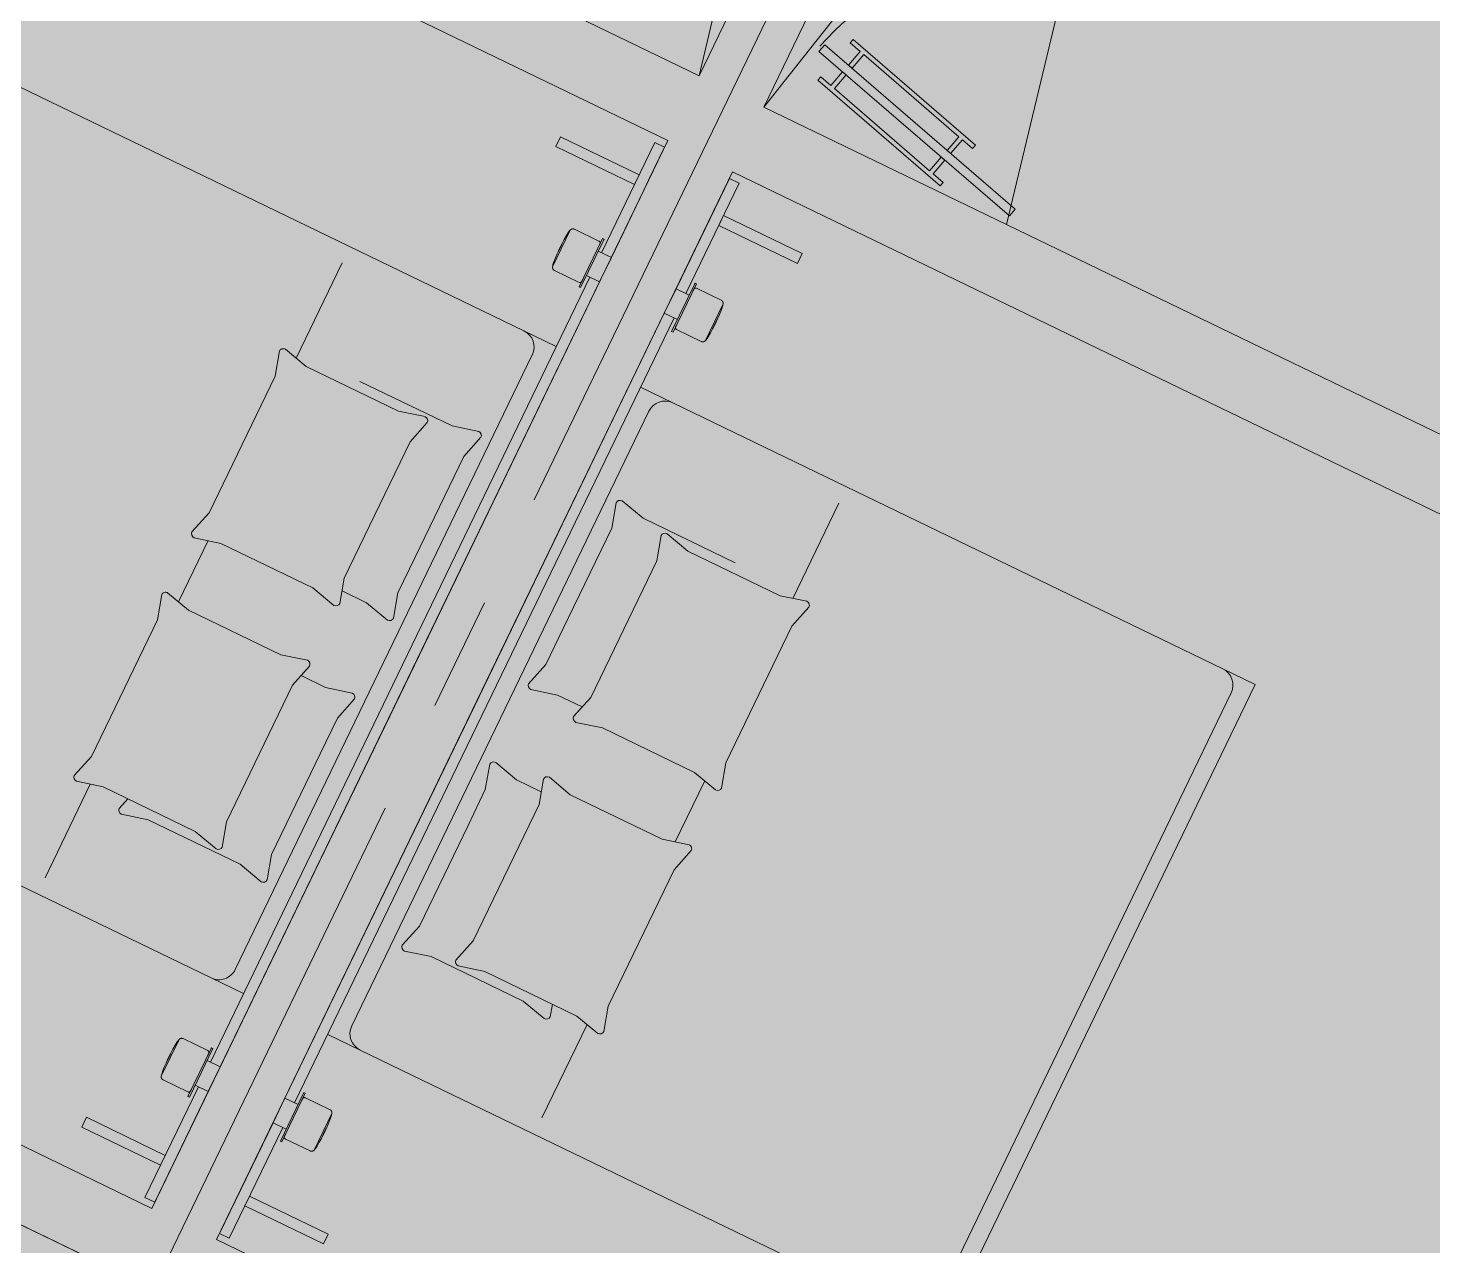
# Model space of a CAD drawing. Header units: metres. Extents: x -466 to 1322, y -1072 to 50.
# Drawn here: x 444.987 to 448.897, y -213.191 to -209.803 of the extents above; entities that cross this region are included whole.
import ezdxf

# ---------------------------------------------------------------- set-up
doc = ezdxf.new("R2010")
doc.units = ezdxf.units.M
for name, pattern in [('B1 P BAJA$0$HIDDEN', [9.525, 6.35, -3.175]), ('CENTER2', [28.575, 19.05, -3.175, 3.175, -3.175]), ('HIDDEN', [9.525, 6.35, -3.175])]:
    doc.linetypes.add(name, pattern=pattern)
for name, color, linetype, lineweight in [('A - Hatch muros', 4, 'Continuous', 0), ('A - PROY', 250, 'B1 P BAJA$0$HIDDEN', 0), ('A-DOOR', 2, 'Continuous', 9), ('A-EJES', 61, 'CENTER2', 0), ('A-Fixt', 122, 'Continuous', 5), ('A-MUEBLES', 5, 'Continuous', 0), ('A-MURO INT', 4, 'Continuous', 0)]:
    doc.layers.add(name, color=color, linetype=linetype, lineweight=lineweight)
doc.layers.add('Hatch Exterior', color=7, linetype='Continuous', lineweight=0, true_color=0xa99b89)
doc.layers.add('Hatch Interior', color=7, linetype='Continuous', lineweight=0, true_color=0xaf6350)

msp = doc.modelspace()

# ---------------------------------------------------------------- hatches: boundary and pattern name
at = {"layer": 'A - Hatch muros', "transparency": 33554687}
h = msp.add_hatch(color=256, dxfattribs=at)
h.dxf.hatch_style = 1
h.paths.add_polyline_path([(422.6792, -204.8009), (426.1177, -197.6884), (426.6579, -197.9496), (426.5709, -198.1296), (426.2107, -197.9555), (423.9039, -202.7272), (424.354, -202.9448), (424.267, -203.1249), (423.8168, -202.9072), (422.8593, -204.8879)])
h.paths.add_polyline_path([(429.5687, -201.5783), (430.3521, -199.9577), (427.6512, -198.652), (427.216, -199.5523), (427.0359, -199.4652), (427.5582, -198.3848), (433.5002, -201.2575), (432.9779, -202.3379), (432.7979, -202.2509), (433.2331, -201.3506), (430.5322, -200.0448), (429.7487, -201.6653), (432.6297, -203.0582), (432.5427, -203.2382), (429.6617, -201.8454), (428.2253, -204.8164), (428.6755, -205.034), (428.5884, -205.2141), (428.1383, -204.9965), (427.1807, -206.9771), (427.0007, -206.8901), (427.9582, -204.9094), (427.5081, -204.6918), (427.5951, -204.5117), (428.0453, -204.7294), (429.4816, -201.7583), (426.6006, -200.3655), (426.6877, -200.1855)])
h.paths.add_polyline_path([(432.4598, -207.0857), (431.5022, -209.0664), (431.3221, -208.9793), (432.2797, -206.9986), (431.8295, -206.781), (431.9166, -206.601), (432.3667, -206.8186), (434.6736, -202.047), (434.3135, -201.8729), (434.4005, -201.6928), (435.3008, -202.1281), (435.2138, -202.3081), (434.8537, -202.134), (432.5468, -206.9056), (432.997, -207.1233), (432.9099, -207.3033)])
h.paths.add_polyline_path([(438.2116, -205.7567), (438.9951, -204.1362), (436.2942, -202.8304), (435.8589, -203.7307), (435.6788, -203.6437), (436.2012, -202.5633), (442.1432, -205.436), (441.6209, -206.5164), (441.4408, -206.4293), (441.8761, -205.529), (439.1751, -204.2232), (438.3917, -205.8438), (441.2727, -207.2366), (441.1856, -207.4167), (438.3046, -206.0239), (436.8683, -208.9949), (437.3184, -209.2125), (437.2314, -209.3926), (436.7812, -209.1749), (435.8237, -211.1556), (435.6436, -211.0686), (436.6012, -209.0879), (436.151, -208.8703), (436.2381, -208.6902), (436.6882, -208.9078), (438.1246, -205.9368), (435.2436, -204.544), (435.3306, -204.3639)])
h.paths.add_polyline_path([(443.3166, -206.2254), (441.0097, -210.9971), (440.5595, -210.7794), (440.4725, -210.9595), (440.9226, -211.1771), (439.9651, -213.1578), (440.1451, -213.2448), (441.1027, -211.2642), (441.5529, -211.4818), (441.6399, -211.3017), (441.1897, -211.0841), (443.4966, -206.3125), (443.8567, -206.4866), (443.9438, -206.3065), (443.0435, -205.8713), (442.9564, -206.0513)])
h.paths.add_polyline_path([(446.8546, -209.9352), (447.638, -208.3147), (444.9371, -207.0089), (444.5018, -207.9092), (444.3218, -207.8221), (444.8441, -206.7418), (450.7861, -209.6145), (450.2638, -210.6948), (450.0837, -210.6078), (450.519, -209.7075), (447.8181, -208.4017), (447.0346, -210.0223), (449.9156, -211.4151), (449.8285, -211.5952), (446.9476, -210.2023), (445.5112, -213.1733), (445.9614, -213.391), (445.8743, -213.571), (445.4242, -213.3534), (444.4666, -215.3341), (444.2865, -215.247), (445.2441, -213.2663), (444.794, -213.0487), (444.881, -212.8687), (445.3312, -213.0863), (446.7675, -210.1153), (443.8865, -208.7225), (443.9736, -208.5424)])
h.paths.add_polyline_path([(452.2266, -210.3109), (451.6864, -210.0497), (451.5994, -210.2298), (451.9595, -210.4039), (449.6526, -215.1755), (449.2037, -214.9585), (449.1142, -215.1374), (449.5656, -215.3556), (448.608, -217.3363), (448.7881, -217.4233)])
at = {"layer": 'Hatch Exterior', "transparency": 33554687}
h = msp.add_hatch(color=256, dxfattribs=at)
h.dxf.hatch_style = 1
h.paths.add_polyline_path([(422.6792, -204.8009), (427.1807, -206.9771), (431.5022, -209.0664), (448.8046, -217.4313), (449.7456, -215.4426), (423.8168, -202.9072), (423.6368, -202.8202)])
at = {"layer": 'Hatch Interior', "transparency": 33554687}
h = msp.add_hatch(color=256, dxfattribs=at)
h.dxf.hatch_style = 1
edge = h.paths.add_edge_path()
edge.add_line((417.7382, -197.1638), (419.3856, -199.3747))
edge.add_arc((419.7198, -199.9897), 0.7, 36.6996, 118.5178, ccw=False)
edge.add_line((420.2811, -199.5714), (421.6441, -198.5555))
edge.add_line((421.6441, -198.5555), (425.1105, -200.2313))
edge.add_line((425.1105, -200.2313), (423.8168, -202.9072))
edge.add_line((423.8168, -202.9072), (449.7456, -215.4426))
edge.add_line((449.7456, -215.4426), (452.2266, -210.3109))
edge.add_line((452.2266, -210.3109), (452.8795, -208.9604))
edge.add_line((452.8795, -208.9604), (426.2831, -196.1578))
edge.add_line((426.2831, -196.1578), (424.9683, -194.3939))
edge.add_line((424.9683, -194.3939), (443.8484, -180.3214))
edge.add_line((443.8484, -180.3214), (442.6531, -178.7178))
edge.add_line((442.6531, -178.7178), (449.1895, -173.8458))
edge.add_line((449.1895, -173.8458), (446.0819, -169.6766))
edge.add_line((446.0819, -169.6766), (408.2908, -197.8447))
edge.add_line((408.2908, -197.8447), (413.4672, -200.3473))
edge.add_line((413.4672, -200.3473), (417.7382, -197.1638))

# ---------------------------------------------------------------- linework, layer by layer
at = {"layer": 'A - PROY', "linetype": 'HIDDEN'}
for p, q in [((447.2552, -208.2373), (446.8546, -209.9352)), ((448.1164, -208.6537), (447.0346, -210.0223)), ((448.1164, -208.6537), (447.7098, -210.3487))]:
    msp.add_line(p, q, dxfattribs=at)
at = {"layer": 'A - PROY', "linetype": 'Continuous', "ltscale": 100}
msp.add_arc((447.7209, -210.3099), 0.6997, 64.7196, 139.2625, dxfattribs=at)
at = {"layer": 'A-DOOR'}
msp.add_line((447.2042, -209.8487), (447.7341, -210.3061), dxfattribs=at)
msp.add_lwpolyline([(447.2042, -209.8487), (447.1878, -209.8676), (447.7178, -210.3248), (447.7341, -210.3061)], dxfattribs=at)
at = {"layer": 'A-EJES', "ltscale": 0.1}
msp.add_line((448.468, -206.8277), (442.5774, -219.0121), dxfattribs=at)
at = {"layer": 'A-Fixt'}
for points in [[(447.5544, -210.151), (447.5448, -210.1427), (447.5775, -210.1049), (447.3125, -209.8762), (447.2799, -209.914), (447.2703, -209.9057), (447.3029, -209.8679), (447.2747, -209.8435), (447.283, -209.8339), (447.6236, -210.1279), (447.6153, -210.1375), (447.5871, -210.1132)], [(447.5381, -210.1699), (447.5285, -210.1616), (447.4958, -210.1995), (447.2309, -209.9708), (447.2635, -209.9329), (447.2539, -209.9246), (447.2212, -209.9625), (447.193, -209.9381), (447.1847, -209.9477), (447.5253, -210.2418), (447.5336, -210.2322), (447.5054, -210.2078)]]:
    msp.add_lwpolyline(points, close=True, dxfattribs=at)
at = {"layer": 'A-MUEBLES'}
for p, q in [((446.3669, -210.6446), (444.8364, -209.9047)), ((446.4687, -210.1049), (446.4556, -210.1321)), ((446.6878, -210.2108), (446.4687, -210.1049)), ((446.4556, -210.1321), (446.6746, -210.238)), ((446.7313, -210.1208), (446.5831, -210.4274)), ((446.6103, -210.4405), (446.7585, -210.1339)), ((446.7149, -210.2242), (446.7584, -210.1341)), ((446.7585, -210.1339), (446.7313, -210.1208)), ((446.6746, -210.238), (446.6878, -210.2108)), ((446.7018, -210.2512), (446.7149, -210.2242)), ((446.7903, -210.5276), (446.9386, -210.221)), ((446.8949, -210.3112), (446.9385, -210.2212)), ((446.9386, -210.221), (446.9658, -210.2341)), ((446.6103, -210.4405), (446.7018, -210.2512)), ((446.9658, -210.2341), (446.8175, -210.5407)), ((446.7903, -210.5276), (446.8819, -210.3382)), ((446.8819, -210.3382), (446.8949, -210.3112)), ((446.9091, -210.3514), (446.9222, -210.3242)), ((446.9222, -210.3242), (447.1412, -210.43)), ((446.4958, -210.3644), (446.4464, -210.4664)), ((446.4865, -210.3836), (446.4958, -210.3644)), ((446.5757, -210.3952), (446.5071, -210.362)), ((447.1281, -210.4573), (446.9091, -210.3514)), ((446.5206, -210.5227), (446.5859, -210.3876)), ((446.5898, -210.3895), (446.5245, -210.5245)), ((446.5859, -210.3876), (446.5847, -210.3899)), ((446.5898, -210.3895), (446.5859, -210.3876)), ((446.5887, -210.3918), (446.5898, -210.3895)), ((445.7331, -210.7209), (445.8613, -210.4557)), ((446.4464, -210.4664), (446.4557, -210.4472)), ((446.6103, -210.4405), (446.5737, -210.4228)), ((446.6103, -210.4405), (446.5772, -210.5089)), ((447.1412, -210.43), (447.1281, -210.4573)), ((446.55, -210.4958), (445.4943, -212.6795)), ((446.4516, -210.4768), (446.5202, -210.51)), ((446.5406, -210.4912), (446.5772, -210.5089)), ((445.5215, -212.6926), (446.5772, -210.5089)), ((446.0489, -211.6016), (446.5772, -210.5089)), ((446.5217, -210.5204), (446.5206, -210.5227)), ((446.5206, -210.5227), (446.5245, -210.5245)), ((446.5245, -210.5245), (446.5256, -210.5222)), ((446.7903, -210.5276), (446.7573, -210.596)), ((446.843, -210.5119), (446.7778, -210.647)), ((446.7817, -210.6489), (446.847, -210.5138)), ((446.7903, -210.5276), (446.8269, -210.5453)), ((446.8419, -210.5142), (446.843, -210.5119)), ((446.843, -210.5119), (446.847, -210.5138)), ((446.847, -210.5138), (446.8458, -210.5161)), ((446.8473, -210.5265), (446.9159, -210.5597)), ((446.9211, -210.57), (446.8718, -210.6721)), ((446.9118, -210.5893), (446.9211, -210.57)), ((445.7015, -212.7797), (446.7573, -210.596)), ((446.7845, -210.6091), (445.7287, -212.7928)), ((446.229, -211.6887), (446.7573, -210.596)), ((446.7939, -210.6137), (446.7573, -210.596)), ((446.457, -210.6882), (446.3669, -210.6446)), ((446.7778, -210.647), (446.7789, -210.6447)), ((446.7817, -210.6489), (446.7778, -210.647)), ((446.7828, -210.6466), (446.7817, -210.6489)), ((446.8605, -210.6745), (446.7918, -210.6413)), ((446.8718, -210.6721), (446.8811, -210.6529)), ((445.5632, -212.422), (446.3902, -210.7114)), ((445.6741, -210.7713), (445.6863, -210.7008)), ((445.7029, -210.6957), (445.7611, -210.7443)), ((445.4905, -211.1511), (445.6741, -210.7713)), ((445.7611, -210.7443), (446.0174, -210.8682)), ((445.9105, -210.7855), (446.1668, -210.9094)), ((446.6915, -210.8015), (446.7815, -210.845)), ((446.7815, -210.845), (448.312, -211.585)), ((445.8877, -212.5789), (446.7147, -210.8683)), ((446.0174, -210.8682), (446.0917, -210.8836)), ((446.0979, -210.8998), (446.0502, -210.9532)), ((446.1668, -210.9094), (446.241, -210.9249)), ((446.0502, -210.9532), (445.8666, -211.3329)), ((446.2473, -210.9411), (446.1996, -210.9944)), ((446.1996, -210.9944), (446.0643, -211.2743)), ((446.6235, -211.1229), (446.6113, -211.1934)), ((446.6983, -211.1664), (446.6401, -211.1178)), ((447.1154, -211.3892), (447.2436, -211.124)), ((445.4429, -211.2044), (445.4905, -211.1511)), ((446.6113, -211.1934), (446.476, -211.4733)), ((446.9545, -211.2903), (446.6983, -211.1664)), ((445.4055, -211.3985), (445.4876, -211.2286)), ((445.5234, -211.2361), (445.4491, -211.2206)), ((445.7796, -211.3599), (445.5234, -211.2361)), ((446.7486, -211.2144), (446.7364, -211.2849)), ((446.8234, -211.2579), (446.7652, -211.2092)), ((446.0643, -211.2743), (446.016, -211.3741)), ((447.0796, -211.3817), (446.8234, -211.2579)), ((446.7364, -211.2849), (446.5528, -211.6646)), ((445.8379, -211.4086), (445.7796, -211.3599)), ((445.8666, -211.3329), (445.8545, -211.4034)), ((445.3587, -211.3784), (445.3466, -211.4489)), ((445.4336, -211.4219), (445.3753, -211.3733)), ((445.929, -211.4012), (445.8606, -211.3681)), ((446.016, -211.3741), (446.0039, -211.4446)), ((447.1539, -211.3972), (447.0796, -211.3817)), ((445.6898, -211.5458), (445.4336, -211.4219)), ((445.9873, -211.4498), (445.929, -211.4012)), ((447.1125, -211.4667), (447.1602, -211.4134)), ((445.3466, -211.4489), (445.163, -211.8287)), ((446.476, -211.4733), (446.4277, -211.5732)), ((446.9289, -211.8465), (447.1125, -211.4667)), ((445.7641, -211.5612), (445.6898, -211.5458)), ((445.7227, -211.6307), (445.7703, -211.5774)), ((446.4277, -211.5732), (446.38, -211.6265)), ((448.312, -211.585), (448.402, -211.6285)), ((446.0489, -211.6016), (445.5215, -212.6926)), ((445.5391, -212.0105), (445.7227, -211.6307)), ((445.8149, -211.6372), (445.7465, -211.6041)), ((448.402, -211.6285), (447.5315, -213.4291)), ((445.8892, -211.6527), (445.8149, -211.6372)), ((445.8478, -211.7222), (445.8954, -211.6689)), ((446.3863, -211.6427), (446.4606, -211.6581)), ((446.4606, -211.6581), (446.529, -211.6912)), ((446.5528, -211.6646), (446.5051, -211.718)), ((448.3353, -211.6518), (447.5083, -213.3623)), ((443.9659, -211.7053), (445.4964, -212.4452)), ((446.229, -211.6887), (445.7015, -212.7797)), ((445.7995, -211.8221), (445.8478, -211.7222)), ((446.5114, -211.7342), (446.5857, -211.7496)), ((446.5857, -211.7496), (446.8419, -211.8735)), ((445.163, -211.8287), (445.1153, -211.882)), ((445.6642, -212.102), (445.7995, -211.8221)), ((446.2594, -211.9212), (446.2716, -211.8507)), ((446.2882, -211.8456), (446.3464, -211.8942)), ((446.9167, -211.917), (446.9289, -211.8465)), ((445.16, -211.9062), (445.0343, -212.1663)), ((445.1215, -211.8982), (445.1958, -211.9136)), ((446.3464, -211.8942), (446.4149, -211.9273)), ((446.4088, -211.9625), (446.421, -211.892)), ((446.4376, -211.8868), (446.4958, -211.9354)), ((446.7878, -212.0668), (446.8699, -211.8969)), ((446.8419, -211.8735), (446.9001, -211.9221)), ((445.1958, -211.9136), (445.4521, -212.0375)), ((446.2112, -212.0211), (446.2594, -211.9212)), ((446.4958, -211.9354), (446.752, -212.0593)), ((445.2643, -211.9467), (445.2404, -211.9734)), ((446.2252, -212.3422), (446.4088, -211.9625)), ((445.2466, -211.9897), (445.3209, -212.0051)), ((445.3209, -212.0051), (445.5772, -212.129)), ((445.5269, -212.081), (445.5391, -212.0105)), ((446.0758, -212.301), (446.2112, -212.0211)), ((445.4521, -212.0375), (445.5103, -212.0861)), ((446.752, -212.0593), (446.8263, -212.0748)), ((445.652, -212.1724), (445.6642, -212.102)), ((446.8326, -212.091), (446.7849, -212.1443)), ((445.5772, -212.129), (445.6354, -212.1776)), ((446.7849, -212.1443), (446.6013, -212.524)), ((446.0281, -212.3543), (446.0758, -212.301)), ((446.1087, -212.386), (446.0344, -212.3705)), ((446.1775, -212.3955), (446.2252, -212.3422)), ((446.3649, -212.5098), (446.1087, -212.386)), ((446.2581, -212.4272), (446.1838, -212.4117)), ((445.4964, -212.4452), (445.5865, -212.4888)), ((446.5143, -212.5511), (446.2581, -212.4272)), ((446.4232, -212.5585), (446.3649, -212.5098)), ((446.4459, -212.518), (446.4398, -212.5533)), ((446.6013, -212.524), (446.5892, -212.5945)), ((446.5726, -212.5997), (446.5143, -212.5511)), ((445.911, -212.6457), (445.8209, -212.6021)), ((446.5424, -212.5745), (446.4166, -212.8346)), ((445.407, -212.6165), (445.3576, -212.7186)), ((445.3977, -212.6357), (445.407, -212.6165)), ((445.4869, -212.6473), (445.4183, -212.6141)), ((445.4318, -212.7748), (445.4971, -212.6397)), ((445.501, -212.6416), (445.4357, -212.7767)), ((445.4971, -212.6397), (445.4959, -212.642)), ((445.501, -212.6416), (445.4971, -212.6397)), ((445.4999, -212.6439), (445.501, -212.6416)), ((447.4415, -213.3856), (445.911, -212.6457)), ((445.5215, -212.6926), (445.4849, -212.6749)), ((445.3576, -212.7186), (445.3669, -212.6994)), ((445.5215, -212.6926), (445.4884, -212.7611)), ((445.4612, -212.7479), (445.3121, -213.0562)), ((445.3394, -213.0693), (445.4884, -212.7611)), ((445.3628, -212.7289), (445.4314, -212.7621)), ((445.4884, -212.7611), (445.396, -212.9521)), ((445.4518, -212.7434), (445.4884, -212.7611)), ((445.7542, -212.7641), (445.689, -212.8991)), ((445.6929, -212.901), (445.7582, -212.766)), ((445.7531, -212.7664), (445.7542, -212.7641)), ((445.7542, -212.7641), (445.7582, -212.766)), ((445.7582, -212.766), (445.757, -212.7683)), ((445.4329, -212.7725), (445.4318, -212.7748)), ((445.4318, -212.7748), (445.4357, -212.7767)), ((445.4357, -212.7767), (445.4368, -212.7744)), ((445.7015, -212.7797), (445.6685, -212.8481)), ((445.7015, -212.7797), (445.7381, -212.7974)), ((445.7585, -212.7786), (445.8271, -212.8118)), ((445.1498, -212.833), (445.1367, -212.8603)), ((445.3688, -212.9389), (445.1498, -212.833)), ((445.8323, -212.8222), (445.783, -212.9242)), ((445.823, -212.8414), (445.8323, -212.8222)), ((445.1367, -212.8603), (445.3557, -212.9661)), ((445.5194, -213.1564), (445.6685, -212.8481)), ((445.6957, -212.8613), (445.5466, -213.1695)), ((445.6685, -212.8481), (445.5761, -213.0391)), ((445.7051, -212.8658), (445.6685, -212.8481)), ((445.689, -212.8991), (445.6901, -212.8968)), ((445.6929, -212.901), (445.689, -212.8991)), ((445.694, -212.8987), (445.6929, -212.901)), ((445.7717, -212.9266), (445.703, -212.8934)), ((445.783, -212.9242), (445.7923, -212.905)), ((445.3557, -212.9661), (445.3688, -212.9389)), ((445.396, -212.9521), (445.383, -212.9791)), ((445.383, -212.9791), (445.3395, -213.0691)), ((445.5761, -213.0391), (445.563, -213.0661)), ((445.3121, -213.0562), (445.3394, -213.0693)), ((445.563, -213.0661), (445.5195, -213.1562)), ((445.5902, -213.0795), (445.6033, -213.0523)), ((445.8092, -213.1854), (445.5902, -213.0795)), ((445.6033, -213.0523), (445.8223, -213.1582)), ((445.5466, -213.1695), (445.5194, -213.1564)), ((445.8223, -213.1582), (445.8092, -213.1854))]:
    msp.add_line(p, q, dxfattribs=at)
at = {"layer": 'A-MUEBLES', "flags": 128}
for points in [[(446.4731, -210.402), (446.4788, -210.3909), (446.4849, -210.38), (446.4877, -210.3753)], [(446.4877, -210.3753), (446.4893, -210.3728), (446.491, -210.3703), (446.4929, -210.3679), (446.4948, -210.3655), (446.4958, -210.3644)], [(446.4958, -210.3644), (446.496, -210.3641), (446.4963, -210.3639), (446.4965, -210.3636), (446.4968, -210.3633), (446.4971, -210.3631), (446.4974, -210.3629), (446.4977, -210.3627), (446.498, -210.3625), (446.4984, -210.3623), (446.4987, -210.3621), (446.499, -210.3619), (446.4994, -210.3618), (446.4997, -210.3616), (446.5001, -210.3615), (446.5005, -210.3614), (446.5008, -210.3613), (446.5012, -210.3612), (446.5016, -210.3612), (446.5019, -210.3611), (446.5023, -210.3611), (446.5027, -210.3611), (446.5031, -210.3611), (446.5035, -210.3611), (446.5038, -210.3611), (446.5042, -210.3612), (446.5046, -210.3612), (446.5049, -210.3613), (446.5053, -210.3614), (446.5057, -210.3615), (446.506, -210.3616), (446.5064, -210.3617), (446.5067, -210.3619), (446.5071, -210.362)], [(446.4731, -210.402), (446.4731, -210.4021), (446.4731, -210.4021), (446.4731, -210.4021), (446.473, -210.4022), (446.473, -210.4023), (446.4729, -210.4024), (446.4729, -210.4025), (446.4728, -210.4026), (446.4728, -210.4028), (446.4727, -210.403), (446.4726, -210.4032), (446.4725, -210.4034), (446.4724, -210.4036), (446.4723, -210.4038), (446.4721, -210.4041), (446.472, -210.4043), (446.4719, -210.4046), (446.4717, -210.4049), (446.4716, -210.4052), (446.4714, -210.4056), (446.4712, -210.4059), (446.4711, -210.4063), (446.4709, -210.4066), (446.4707, -210.407), (446.4705, -210.4074), (446.4703, -210.4078), (446.4701, -210.4082), (446.4699, -210.4086), (446.4697, -210.409), (446.4695, -210.4095), (446.4693, -210.4099), (446.4691, -210.4103), (446.4689, -210.4108), (446.4687, -210.4113), (446.4684, -210.4117), (446.4682, -210.4122), (446.468, -210.4126), (446.4678, -210.4131), (446.4675, -210.4136), (446.4673, -210.414), (446.4671, -210.4145), (446.4669, -210.415), (446.4666, -210.4154), (446.4664, -210.4159), (446.4662, -210.4163), (446.466, -210.4168), (446.4658, -210.4172), (446.4656, -210.4177), (446.4653, -210.4181), (446.4651, -210.4185), (446.4649, -210.4189), (446.4647, -210.4194), (446.4645, -210.4198), (446.4644, -210.4202), (446.4642, -210.4205), (446.464, -210.4209), (446.4638, -210.4213), (446.4637, -210.4216), (446.4635, -210.4219), (446.4633, -210.4223), (446.4632, -210.4226), (446.463, -210.4229), (446.4629, -210.4231), (446.4628, -210.4234), (446.4627, -210.4237), (446.4625, -210.4239), (446.4624, -210.4241), (446.4623, -210.4243), (446.4623, -210.4245), (446.4622, -210.4247), (446.4621, -210.4248), (446.462, -210.4249), (446.462, -210.425), (446.4619, -210.4251), (446.4619, -210.4252), (446.4619, -210.4253), (446.4619, -210.4253), (446.4619, -210.4253)], [(446.4619, -210.4253), (446.4619, -210.4253), (446.4619, -210.4253), (446.4619, -210.4252), (446.4619, -210.4252), (446.462, -210.4251), (446.462, -210.425), (446.4621, -210.4249), (446.4621, -210.4247), (446.4622, -210.4246), (446.4623, -210.4244), (446.4624, -210.4242), (446.4625, -210.424), (446.4626, -210.4238), (446.4627, -210.4235), (446.4628, -210.4233), (446.463, -210.423), (446.4631, -210.4227), (446.4633, -210.4224), (446.4634, -210.4221), (446.4636, -210.4218), (446.4637, -210.4215), (446.4639, -210.4211), (446.4641, -210.4207), (446.4643, -210.4204), (446.4644, -210.42), (446.4646, -210.4196), (446.4648, -210.4192), (446.465, -210.4188), (446.4652, -210.4183), (446.4654, -210.4179), (446.4657, -210.4175), (446.4659, -210.417), (446.4661, -210.4166), (446.4663, -210.4161), (446.4665, -210.4157), (446.4667, -210.4152), (446.467, -210.4147), (446.4672, -210.4143), (446.4674, -210.4138), (446.4676, -210.4133), (446.4679, -210.4129), (446.4681, -210.4124), (446.4683, -210.412), (446.4685, -210.4115), (446.4688, -210.411), (446.469, -210.4106), (446.4692, -210.4101), (446.4694, -210.4097), (446.4696, -210.4093), (446.4698, -210.4088), (446.47, -210.4084), (446.4702, -210.408), (446.4704, -210.4076), (446.4706, -210.4072), (446.4708, -210.4068), (446.471, -210.4065), (446.4711, -210.4061), (446.4713, -210.4058), (446.4715, -210.4054), (446.4716, -210.4051), (446.4718, -210.4048), (446.4719, -210.4045), (446.4721, -210.4042), (446.4722, -210.404), (446.4723, -210.4037), (446.4724, -210.4035), (446.4725, -210.4033), (446.4726, -210.4031), (446.4727, -210.4029), (446.4728, -210.4027), (446.4729, -210.4026), (446.4729, -210.4024), (446.473, -210.4023), (446.473, -210.4022), (446.4731, -210.4022), (446.4731, -210.4021), (446.4731, -210.4021), (446.4731, -210.402)], [(446.5757, -210.3952), (446.5759, -210.3953), (446.5761, -210.3954), (446.5763, -210.3956), (446.5765, -210.3957), (446.5767, -210.3958), (446.5769, -210.396), (446.5771, -210.3961), (446.5772, -210.3963), (446.5774, -210.3965), (446.5776, -210.3966), (446.5777, -210.3968), (446.5779, -210.397), (446.578, -210.3972), (446.5781, -210.3974), (446.5782, -210.3976), (446.5784, -210.3978), (446.5785, -210.398), (446.5786, -210.3982), (446.5786, -210.3984), (446.5787, -210.3987), (446.5788, -210.3989), (446.5789, -210.3991), (446.5789, -210.3993), (446.5789, -210.3996), (446.579, -210.3998), (446.579, -210.4), (446.579, -210.4003), (446.579, -210.4005), (446.579, -210.4007), (446.579, -210.401), (446.579, -210.4012), (446.5789, -210.4014), (446.5789, -210.4017), (446.5789, -210.4019), (446.5788, -210.4021), (446.5787, -210.4023), (446.5786, -210.4026), (446.5786, -210.4028), (446.5785, -210.403)], [(446.5762, -210.4076), (446.5766, -210.4068), (446.577, -210.4061), (446.5773, -210.4054), (446.5776, -210.4048), (446.5778, -210.4043), (446.578, -210.4039), (446.5782, -210.4036), (446.5783, -210.4033), (446.5784, -210.4032), (446.5784, -210.4031)], [(446.5784, -210.4031), (446.5784, -210.4032), (446.5783, -210.4034), (446.5781, -210.4037), (446.5779, -210.4041)], [(446.4464, -210.4664), (446.447, -210.4635), (446.4477, -210.4605), (446.4485, -210.4576), (446.4494, -210.4548), (446.45, -210.4534)], [(446.45, -210.4534), (446.4545, -210.4417), (446.4595, -210.4302), (446.4619, -210.4253)], [(446.4516, -210.4768), (446.4512, -210.4766), (446.4509, -210.4764), (446.4506, -210.4762), (446.4503, -210.476), (446.45, -210.4758), (446.4497, -210.4756), (446.4494, -210.4753), (446.4491, -210.4751), (446.4488, -210.4748), (446.4486, -210.4745), (446.4483, -210.4742), (446.4481, -210.4739), (446.4479, -210.4736), (446.4477, -210.4733), (446.4475, -210.473), (446.4473, -210.4727), (446.4471, -210.4723), (446.447, -210.472), (446.4469, -210.4716), (446.4467, -210.4713), (446.4466, -210.4709), (446.4465, -210.4705), (446.4464, -210.4702), (446.4464, -210.4698), (446.4463, -210.4694), (446.4463, -210.469), (446.4463, -210.4687), (446.4462, -210.4683), (446.4463, -210.4679), (446.4463, -210.4675), (446.4463, -210.4672), (446.4464, -210.4668), (446.4464, -210.4664)], [(446.528, -210.5075), (446.5278, -210.5077), (446.5277, -210.5079), (446.5276, -210.5081), (446.5275, -210.5082), (446.5273, -210.5084), (446.5272, -210.5086), (446.527, -210.5088), (446.5268, -210.5089), (446.5267, -210.5091), (446.5265, -210.5093), (446.5263, -210.5094), (446.5261, -210.5095), (446.5259, -210.5097), (446.5257, -210.5098), (446.5255, -210.5099), (446.5253, -210.51), (446.5251, -210.5101), (446.5249, -210.5102), (446.5246, -210.5103), (446.5244, -210.5103), (446.5242, -210.5104), (446.5239, -210.5104), (446.5237, -210.5105), (446.5235, -210.5105), (446.5233, -210.5105), (446.523, -210.5106), (446.5228, -210.5106), (446.5225, -210.5106), (446.5223, -210.5105), (446.5221, -210.5105), (446.5218, -210.5105), (446.5216, -210.5104), (446.5214, -210.5104), (446.5212, -210.5103), (446.5209, -210.5103), (446.5207, -210.5102), (446.5205, -210.5101), (446.5203, -210.51), (446.5202, -210.51)], [(446.5281, -210.5072), (446.5282, -210.5071), (446.5283, -210.5069), (446.5284, -210.5066), (446.5286, -210.5062), (446.5288, -210.5057), (446.5291, -210.5052), (446.5293, -210.5046), (446.5297, -210.5039), (446.5301, -210.5031), (446.5305, -210.5023)], [(446.5285, -210.5064), (446.5283, -210.5067), (446.5282, -210.507), (446.5281, -210.5071), (446.5281, -210.5072)], [(446.8372, -210.5338), (446.8376, -210.533), (446.838, -210.5323), (446.8383, -210.5316), (446.8386, -210.531), (446.8388, -210.5305), (446.839, -210.5301), (446.8392, -210.5298), (446.8393, -210.5295), (446.8394, -210.5293), (446.8394, -210.5293)], [(446.8394, -210.5293), (446.8394, -210.5294), (446.8393, -210.5296), (446.8391, -210.5299), (446.839, -210.5303)], [(446.8473, -210.5265), (446.8471, -210.5264), (446.8469, -210.5263), (446.8467, -210.5262), (446.8464, -210.5262), (446.8462, -210.5261), (446.846, -210.5261), (446.8457, -210.526), (446.8455, -210.526), (446.8453, -210.526), (446.845, -210.5259), (446.8448, -210.5259), (446.8446, -210.5259), (446.8443, -210.5259), (446.8441, -210.526), (446.8439, -210.526), (446.8436, -210.526), (446.8434, -210.5261), (446.8432, -210.5261), (446.843, -210.5262), (446.8427, -210.5263), (446.8425, -210.5264), (446.8423, -210.5265), (446.8421, -210.5266), (446.8419, -210.5267), (446.8417, -210.5268), (446.8415, -210.5269), (446.8413, -210.5271), (446.8411, -210.5272), (446.8409, -210.5274), (446.8407, -210.5275), (446.8406, -210.5277), (446.8404, -210.5278), (446.8403, -210.528), (446.8401, -210.5282), (446.84, -210.5284), (446.8398, -210.5286), (446.8397, -210.5288), (446.8396, -210.529), (446.8395, -210.5292)], [(446.9211, -210.57), (446.9212, -210.5697), (446.9212, -210.5693), (446.9213, -210.5689), (446.9213, -210.5685), (446.9213, -210.5682), (446.9213, -210.5678), (446.9212, -210.5674), (446.9212, -210.567), (446.9212, -210.5667), (446.9211, -210.5663), (446.921, -210.5659), (446.9209, -210.5656), (446.9208, -210.5652), (446.9207, -210.5648), (446.9205, -210.5645), (446.9204, -210.5642), (446.9202, -210.5638), (446.92, -210.5635), (446.9198, -210.5632), (446.9196, -210.5628), (446.9194, -210.5625), (446.9192, -210.5622), (446.9189, -210.562), (446.9187, -210.5617), (446.9184, -210.5614), (446.9181, -210.5612), (446.9178, -210.5609), (446.9175, -210.5607), (446.9172, -210.5605), (446.9169, -210.5602), (446.9166, -210.56), (446.9163, -210.5599), (446.9159, -210.5597)], [(446.9176, -210.5831), (446.9186, -210.5803), (446.9194, -210.5774), (446.9202, -210.5745), (446.9208, -210.5715), (446.9211, -210.57)], [(446.9057, -210.6112), (446.9057, -210.6112), (446.9056, -210.6112), (446.9056, -210.6113), (446.9056, -210.6113), (446.9056, -210.6114), (446.9055, -210.6115), (446.9054, -210.6116), (446.9054, -210.6118), (446.9053, -210.6119), (446.9052, -210.6121), (446.9051, -210.6123), (446.905, -210.6125), (446.9049, -210.6127), (446.9048, -210.6129), (446.9047, -210.6132), (446.9046, -210.6135), (446.9044, -210.6138), (446.9043, -210.6141), (446.9041, -210.6144), (446.904, -210.6147), (446.9038, -210.615), (446.9036, -210.6154), (446.9034, -210.6158), (446.9033, -210.6161), (446.9031, -210.6165), (446.9029, -210.6169), (446.9027, -210.6173), (446.9025, -210.6177), (446.9023, -210.6182), (446.9021, -210.6186), (446.9019, -210.619), (446.9017, -210.6195), (446.9014, -210.6199), (446.9012, -210.6204), (446.901, -210.6208), (446.9008, -210.6213), (446.9006, -210.6218), (446.9003, -210.6222), (446.9001, -210.6227), (446.8999, -210.6231), (446.8997, -210.6236), (446.8994, -210.6241), (446.8992, -210.6245), (446.899, -210.625), (446.8988, -210.6255), (446.8985, -210.6259), (446.8983, -210.6263), (446.8981, -210.6268), (446.8979, -210.6272), (446.8977, -210.6277), (446.8975, -210.6281), (446.8973, -210.6285), (446.8971, -210.6289), (446.8969, -210.6293), (446.8967, -210.6297), (446.8965, -210.63), (446.8964, -210.6304), (446.8962, -210.6307), (446.896, -210.6311), (446.8959, -210.6314), (446.8957, -210.6317), (446.8956, -210.632), (446.8955, -210.6323), (446.8953, -210.6325), (446.8952, -210.6328), (446.8951, -210.633), (446.895, -210.6332), (446.8949, -210.6334), (446.8948, -210.6336), (446.8947, -210.6338), (446.8947, -210.6339), (446.8946, -210.6341), (446.8946, -210.6342), (446.8945, -210.6343), (446.8945, -210.6343), (446.8944, -210.6344), (446.8944, -210.6344), (446.8944, -210.6344)], [(446.8944, -210.6344), (446.8944, -210.6344), (446.8944, -210.6344), (446.8945, -210.6344), (446.8945, -210.6343), (446.8945, -210.6342), (446.8946, -210.6341), (446.8946, -210.634), (446.8947, -210.6339), (446.8948, -210.6337), (446.8949, -210.6335), (446.8949, -210.6333), (446.895, -210.6331), (446.8952, -210.6329), (446.8953, -210.6327), (446.8954, -210.6324), (446.8955, -210.6321), (446.8957, -210.6319), (446.8958, -210.6316), (446.896, -210.6312), (446.8961, -210.6309), (446.8963, -210.6306), (446.8965, -210.6302), (446.8966, -210.6299), (446.8968, -210.6295), (446.897, -210.6291), (446.8972, -210.6287), (446.8974, -210.6283), (446.8976, -210.6279), (446.8978, -210.6275), (446.898, -210.627), (446.8982, -210.6266), (446.8984, -210.6261), (446.8986, -210.6257), (446.8989, -210.6252), (446.8991, -210.6248), (446.8993, -210.6243), (446.8995, -210.6239), (446.8998, -210.6234), (446.9, -210.6229), (446.9002, -210.6225), (446.9004, -210.622), (446.9007, -210.6215), (446.9009, -210.6211), (446.9011, -210.6206), (446.9013, -210.6202), (446.9015, -210.6197), (446.9018, -210.6193), (446.902, -210.6188), (446.9022, -210.6184), (446.9024, -210.618), (446.9026, -210.6175), (446.9028, -210.6171), (446.903, -210.6167), (446.9032, -210.6163), (446.9034, -210.616), (446.9035, -210.6156), (446.9037, -210.6152), (446.9039, -210.6149), (446.904, -210.6145), (446.9042, -210.6142), (446.9043, -210.6139), (446.9045, -210.6136), (446.9046, -210.6133), (446.9047, -210.6131), (446.9049, -210.6128), (446.905, -210.6126), (446.9051, -210.6124), (446.9052, -210.6122), (446.9053, -210.612), (446.9053, -210.6118), (446.9054, -210.6117), (446.9055, -210.6116), (446.9055, -210.6115), (446.9056, -210.6114), (446.9056, -210.6113), (446.9056, -210.6112), (446.9057, -210.6112), (446.9057, -210.6112)], [(446.9057, -210.6112), (446.9109, -210.5998), (446.9156, -210.5882), (446.9176, -210.5831)], [(446.789, -210.6336), (446.7889, -210.6339), (446.7888, -210.6341), (446.7887, -210.6343), (446.7887, -210.6345), (446.7886, -210.6348), (446.7886, -210.635), (446.7886, -210.6352), (446.7885, -210.6355), (446.7885, -210.6357), (446.7885, -210.6359), (446.7885, -210.6362), (446.7885, -210.6364), (446.7885, -210.6366), (446.7886, -210.6369), (446.7886, -210.6371), (446.7887, -210.6373), (446.7887, -210.6376), (446.7888, -210.6378), (446.7889, -210.638), (446.7889, -210.6382), (446.789, -210.6384), (446.7891, -210.6386), (446.7892, -210.6389), (446.7894, -210.6391), (446.7895, -210.6393), (446.7896, -210.6395), (446.7898, -210.6396), (446.7899, -210.6398), (446.7901, -210.64), (446.7902, -210.6402), (446.7904, -210.6403), (446.7906, -210.6405), (446.7908, -210.6406), (446.791, -210.6408), (446.7912, -210.6409), (446.7914, -210.641), (446.7916, -210.6411), (446.7918, -210.6413), (446.7918, -210.6413)], [(446.7891, -210.6334), (446.7892, -210.6333), (446.7893, -210.6331), (446.7894, -210.6328), (446.7896, -210.6324), (446.7898, -210.6319), (446.7901, -210.6314), (446.7904, -210.6308), (446.7907, -210.6301), (446.7911, -210.6293), (446.7915, -210.6285)], [(446.7895, -210.6326), (446.7893, -210.6329), (446.7892, -210.6332), (446.7891, -210.6333), (446.7891, -210.6334)], [(446.8798, -210.6612), (446.8861, -210.6504), (446.892, -210.6393), (446.8944, -210.6344)], [(446.8605, -210.6745), (446.8608, -210.6746), (446.8612, -210.6748), (446.8615, -210.6749), (446.8619, -210.675), (446.8622, -210.6751), (446.8626, -210.6752), (446.863, -210.6753), (446.8633, -210.6753), (446.8637, -210.6754), (446.8641, -210.6754), (446.8645, -210.6754), (446.8649, -210.6754), (446.8652, -210.6754), (446.8656, -210.6754), (446.866, -210.6753), (446.8664, -210.6752), (446.8667, -210.6752), (446.8671, -210.6751), (446.8675, -210.675), (446.8678, -210.6748), (446.8682, -210.6747), (446.8685, -210.6745), (446.8688, -210.6744), (446.8692, -210.6742), (446.8695, -210.674), (446.8698, -210.6738), (446.8701, -210.6736), (446.8704, -210.6734), (446.8707, -210.6731), (446.871, -210.6729), (446.8713, -210.6726), (446.8715, -210.6723), (446.8718, -210.6721)], [(446.8718, -210.6721), (446.8737, -210.6698), (446.8756, -210.6674), (446.8774, -210.665), (446.879, -210.6625), (446.8798, -210.6612)], [(445.3843, -212.6542), (445.39, -212.643), (445.3961, -212.6321), (445.3989, -212.6274)], [(445.3989, -212.6274), (445.4005, -212.6249), (445.4022, -212.6224), (445.4041, -212.62), (445.406, -212.6177), (445.407, -212.6165)], [(445.407, -212.6165), (445.4072, -212.6163), (445.4075, -212.616), (445.4077, -212.6157), (445.408, -212.6155), (445.4083, -212.6152), (445.4086, -212.615), (445.4089, -212.6148), (445.4092, -212.6146), (445.4096, -212.6144), (445.4099, -212.6142), (445.4102, -212.6141), (445.4106, -212.6139), (445.4109, -212.6138), (445.4113, -212.6136), (445.4117, -212.6135), (445.412, -212.6134), (445.4124, -212.6134), (445.4128, -212.6133), (445.4131, -212.6133), (445.4135, -212.6132), (445.4139, -212.6132), (445.4143, -212.6132), (445.4147, -212.6132), (445.415, -212.6132), (445.4154, -212.6133), (445.4158, -212.6133), (445.4162, -212.6134), (445.4165, -212.6135), (445.4169, -212.6136), (445.4172, -212.6137), (445.4176, -212.6139), (445.4179, -212.614), (445.4183, -212.6141)], [(445.4869, -212.6473), (445.4871, -212.6474), (445.4873, -212.6476), (445.4875, -212.6477), (445.4877, -212.6478), (445.4879, -212.6479), (445.4881, -212.6481), (445.4883, -212.6482), (445.4884, -212.6484), (445.4886, -212.6486), (445.4888, -212.6487), (445.4889, -212.6489), (445.4891, -212.6491), (445.4892, -212.6493), (445.4893, -212.6495), (445.4894, -212.6497), (445.4896, -212.6499), (445.4897, -212.6501), (445.4898, -212.6503), (445.4898, -212.6506), (445.4899, -212.6508), (445.49, -212.651), (445.4901, -212.6512), (445.4901, -212.6515), (445.4901, -212.6517), (445.4902, -212.6519), (445.4902, -212.6522), (445.4902, -212.6524), (445.4902, -212.6526), (445.4902, -212.6529), (445.4902, -212.6531), (445.4902, -212.6533), (445.4901, -212.6536), (445.4901, -212.6538), (445.4901, -212.654), (445.49, -212.6542), (445.4899, -212.6545), (445.4898, -212.6547), (445.4898, -212.6549), (445.4897, -212.6551)], [(445.3612, -212.7055), (445.3657, -212.6938), (445.3707, -212.6824), (445.3731, -212.6774)], [(445.3843, -212.6542), (445.3843, -212.6542), (445.3843, -212.6542), (445.3843, -212.6543), (445.3842, -212.6543), (445.3842, -212.6544), (445.3842, -212.6545), (445.3841, -212.6546), (445.384, -212.6548), (445.384, -212.6549), (445.3839, -212.6551), (445.3838, -212.6553), (445.3837, -212.6555), (445.3836, -212.6557), (445.3835, -212.6559), (445.3833, -212.6562), (445.3832, -212.6565), (445.3831, -212.6568), (445.3829, -212.6571), (445.3828, -212.6574), (445.3826, -212.6577), (445.3824, -212.658), (445.3823, -212.6584), (445.3821, -212.6588), (445.3819, -212.6591), (445.3817, -212.6595), (445.3815, -212.6599), (445.3813, -212.6603), (445.3811, -212.6607), (445.3809, -212.6612), (445.3807, -212.6616), (445.3805, -212.662), (445.3803, -212.6625), (445.3801, -212.6629), (445.3799, -212.6634), (445.3796, -212.6638), (445.3794, -212.6643), (445.3792, -212.6648), (445.379, -212.6652), (445.3787, -212.6657), (445.3785, -212.6661), (445.3783, -212.6666), (445.3781, -212.6671), (445.3778, -212.6675), (445.3776, -212.668), (445.3774, -212.6685), (445.3772, -212.6689), (445.377, -212.6694), (445.3768, -212.6698), (445.3765, -212.6702), (445.3763, -212.6707), (445.3761, -212.6711), (445.3759, -212.6715), (445.3757, -212.6719), (445.3756, -212.6723), (445.3754, -212.6727), (445.3752, -212.673), (445.375, -212.6734), (445.3749, -212.6737), (445.3747, -212.6741), (445.3745, -212.6744), (445.3744, -212.6747), (445.3742, -212.675), (445.3741, -212.6753), (445.374, -212.6755), (445.3739, -212.6758), (445.3738, -212.676), (445.3736, -212.6762), (445.3735, -212.6764), (445.3735, -212.6766), (445.3734, -212.6768), (445.3733, -212.6769), (445.3732, -212.6771), (445.3732, -212.6772), (445.3731, -212.6773), (445.3731, -212.6773), (445.3731, -212.6774), (445.3731, -212.6774), (445.3731, -212.6774)], [(445.3731, -212.6774), (445.3731, -212.6774), (445.3731, -212.6774), (445.3731, -212.6774), (445.3731, -212.6773), (445.3732, -212.6772), (445.3732, -212.6771), (445.3733, -212.677), (445.3733, -212.6769), (445.3734, -212.6767), (445.3735, -212.6765), (445.3736, -212.6763), (445.3737, -212.6761), (445.3738, -212.6759), (445.3739, -212.6757), (445.374, -212.6754), (445.3742, -212.6751), (445.3743, -212.6749), (445.3745, -212.6746), (445.3746, -212.6742), (445.3748, -212.6739), (445.3749, -212.6736), (445.3751, -212.6732), (445.3753, -212.6729), (445.3755, -212.6725), (445.3756, -212.6721), (445.3758, -212.6717), (445.376, -212.6713), (445.3762, -212.6709), (445.3764, -212.6705), (445.3766, -212.67), (445.3769, -212.6696), (445.3771, -212.6691), (445.3773, -212.6687), (445.3775, -212.6682), (445.3777, -212.6678), (445.378, -212.6673), (445.3782, -212.6669), (445.3784, -212.6664), (445.3786, -212.6659), (445.3788, -212.6655), (445.3791, -212.665), (445.3793, -212.6645), (445.3795, -212.6641), (445.3797, -212.6636), (445.38, -212.6632), (445.3802, -212.6627), (445.3804, -212.6623), (445.3806, -212.6618), (445.3808, -212.6614), (445.381, -212.661), (445.3812, -212.6605), (445.3814, -212.6601), (445.3816, -212.6597), (445.3818, -212.6593), (445.382, -212.659), (445.3822, -212.6586), (445.3823, -212.6582), (445.3825, -212.6579), (445.3827, -212.6575), (445.3828, -212.6572), (445.383, -212.6569), (445.3831, -212.6566), (445.3833, -212.6563), (445.3834, -212.6561), (445.3835, -212.6558), (445.3836, -212.6556), (445.3837, -212.6554), (445.3838, -212.6552), (445.3839, -212.655), (445.384, -212.6548), (445.3841, -212.6547), (445.3841, -212.6546), (445.3842, -212.6545), (445.3842, -212.6544), (445.3843, -212.6543), (445.3843, -212.6542), (445.3843, -212.6542), (445.3843, -212.6542)], [(445.4874, -212.6597), (445.4878, -212.6589), (445.4882, -212.6582), (445.4885, -212.6575), (445.4888, -212.657), (445.489, -212.6565), (445.4892, -212.656), (445.4894, -212.6557), (445.4895, -212.6555), (445.4896, -212.6553), (445.4896, -212.6552)], [(445.4896, -212.6552), (445.4896, -212.6554), (445.4895, -212.6556), (445.4893, -212.6559), (445.4891, -212.6562)], [(445.3628, -212.7289), (445.3624, -212.7287), (445.3621, -212.7286), (445.3618, -212.7284), (445.3615, -212.7281), (445.3612, -212.7279), (445.3609, -212.7277), (445.3606, -212.7274), (445.3603, -212.7272), (445.36, -212.7269), (445.3598, -212.7266), (445.3595, -212.7264), (445.3593, -212.7261), (445.3591, -212.7257), (445.3589, -212.7254), (445.3587, -212.7251), (445.3585, -212.7248), (445.3583, -212.7244), (445.3582, -212.7241), (445.3581, -212.7237), (445.3579, -212.7234), (445.3578, -212.723), (445.3577, -212.7227), (445.3576, -212.7223), (445.3576, -212.7219), (445.3575, -212.7215), (445.3575, -212.7212), (445.3575, -212.7208), (445.3574, -212.7204), (445.3575, -212.72), (445.3575, -212.7197), (445.3575, -212.7193), (445.3576, -212.7189), (445.3576, -212.7186)], [(445.3576, -212.7186), (445.3582, -212.7156), (445.3589, -212.7127), (445.3597, -212.7098), (445.3606, -212.7069), (445.3612, -212.7055)], [(445.4392, -212.7596), (445.439, -212.7598), (445.4389, -212.76), (445.4388, -212.7602), (445.4387, -212.7604), (445.4385, -212.7605), (445.4384, -212.7607), (445.4382, -212.7609), (445.438, -212.7611), (445.4379, -212.7612), (445.4377, -212.7614), (445.4375, -212.7615), (445.4373, -212.7617), (445.4371, -212.7618), (445.4369, -212.7619), (445.4367, -212.762), (445.4365, -212.7621), (445.4363, -212.7622), (445.4361, -212.7623), (445.4358, -212.7624), (445.4356, -212.7625), (445.4354, -212.7625), (445.4351, -212.7626), (445.4349, -212.7626), (445.4347, -212.7626), (445.4345, -212.7627), (445.4342, -212.7627), (445.434, -212.7627), (445.4337, -212.7627), (445.4335, -212.7627), (445.4333, -212.7626), (445.433, -212.7626), (445.4328, -212.7626), (445.4326, -212.7625), (445.4324, -212.7625), (445.4321, -212.7624), (445.4319, -212.7623), (445.4317, -212.7622), (445.4315, -212.7621), (445.4314, -212.7621)], [(445.4393, -212.7593), (445.4394, -212.7592), (445.4395, -212.759), (445.4396, -212.7587), (445.4398, -212.7583), (445.44, -212.7579), (445.4403, -212.7573), (445.4405, -212.7567), (445.4409, -212.756), (445.4413, -212.7553), (445.4417, -212.7544)], [(445.4397, -212.7585), (445.4395, -212.7588), (445.4394, -212.7591), (445.4393, -212.7593), (445.4393, -212.7594)], [(445.7484, -212.7859), (445.7488, -212.7851), (445.7492, -212.7844), (445.7495, -212.7837), (445.7498, -212.7831), (445.75, -212.7826), (445.7502, -212.7822), (445.7504, -212.7819), (445.7505, -212.7816), (445.7506, -212.7815), (445.7506, -212.7814)], [(445.7506, -212.7814), (445.7506, -212.7815), (445.7505, -212.7817), (445.7503, -212.782), (445.7502, -212.7824)], [(445.7585, -212.7786), (445.7583, -212.7785), (445.7581, -212.7785), (445.7579, -212.7784), (445.7576, -212.7783), (445.7574, -212.7782), (445.7572, -212.7782), (445.7569, -212.7781), (445.7567, -212.7781), (445.7565, -212.7781), (445.7562, -212.7781), (445.756, -212.7781), (445.7558, -212.7781), (445.7555, -212.7781), (445.7553, -212.7781), (445.7551, -212.7781), (445.7548, -212.7782), (445.7546, -212.7782), (445.7544, -212.7783), (445.7542, -212.7783), (445.7539, -212.7784), (445.7537, -212.7785), (445.7535, -212.7786), (445.7533, -212.7787), (445.7531, -212.7788), (445.7529, -212.7789), (445.7527, -212.779), (445.7525, -212.7792), (445.7523, -212.7793), (445.7521, -212.7795), (445.7519, -212.7796), (445.7518, -212.7798), (445.7516, -212.78), (445.7515, -212.7801), (445.7513, -212.7803), (445.7512, -212.7805), (445.751, -212.7807), (445.7509, -212.7809), (445.7508, -212.7811), (445.7507, -212.7813)], [(445.8169, -212.8633), (445.8221, -212.8519), (445.8268, -212.8404), (445.8288, -212.8353)], [(445.8323, -212.8222), (445.8324, -212.8218), (445.8324, -212.8214), (445.8325, -212.821), (445.8325, -212.8207), (445.8325, -212.8203), (445.8325, -212.8199), (445.8324, -212.8195), (445.8324, -212.8192), (445.8324, -212.8188), (445.8323, -212.8184), (445.8322, -212.8181), (445.8321, -212.8177), (445.832, -212.8173), (445.8319, -212.817), (445.8317, -212.8166), (445.8316, -212.8163), (445.8314, -212.8159), (445.8312, -212.8156), (445.831, -212.8153), (445.8308, -212.815), (445.8306, -212.8147), (445.8304, -212.8144), (445.8301, -212.8141), (445.8299, -212.8138), (445.8296, -212.8135), (445.8293, -212.8133), (445.829, -212.813), (445.8287, -212.8128), (445.8284, -212.8126), (445.8281, -212.8124), (445.8278, -212.8122), (445.8275, -212.812), (445.8271, -212.8118)], [(445.8288, -212.8353), (445.8298, -212.8324), (445.8306, -212.8295), (445.8314, -212.8266), (445.832, -212.8236), (445.8323, -212.8222)], [(445.7003, -212.8855), (445.7004, -212.8854), (445.7005, -212.8852), (445.7006, -212.8849), (445.7008, -212.8845), (445.701, -212.8841), (445.7013, -212.8835), (445.7016, -212.8829), (445.7019, -212.8822), (445.7023, -212.8814), (445.7027, -212.8806)], [(445.7007, -212.8847), (445.7005, -212.885), (445.7004, -212.8853), (445.7003, -212.8855), (445.7003, -212.8855)], [(445.8169, -212.8633), (445.8169, -212.8633), (445.8168, -212.8633), (445.8168, -212.8634), (445.8168, -212.8634), (445.8168, -212.8635), (445.8167, -212.8636), (445.8166, -212.8637), (445.8166, -212.8639), (445.8165, -212.864), (445.8164, -212.8642), (445.8163, -212.8644), (445.8162, -212.8646), (445.8161, -212.8648), (445.816, -212.8651), (445.8159, -212.8653), (445.8158, -212.8656), (445.8156, -212.8659), (445.8155, -212.8662), (445.8153, -212.8665), (445.8152, -212.8668), (445.815, -212.8672), (445.8148, -212.8675), (445.8146, -212.8679), (445.8145, -212.8683), (445.8143, -212.8686), (445.8141, -212.869), (445.8139, -212.8694), (445.8137, -212.8699), (445.8135, -212.8703), (445.8133, -212.8707), (445.8131, -212.8712), (445.8129, -212.8716), (445.8126, -212.872), (445.8124, -212.8725), (445.8122, -212.873), (445.812, -212.8734), (445.8118, -212.8739), (445.8115, -212.8743), (445.8113, -212.8748), (445.8111, -212.8753), (445.8109, -212.8757), (445.8106, -212.8762), (445.8104, -212.8767), (445.8102, -212.8771), (445.81, -212.8776), (445.8097, -212.878), (445.8095, -212.8785), (445.8093, -212.8789), (445.8091, -212.8793), (445.8089, -212.8798), (445.8087, -212.8802), (445.8085, -212.8806), (445.8083, -212.881), (445.8081, -212.8814), (445.8079, -212.8818), (445.8077, -212.8822), (445.8076, -212.8825), (445.8074, -212.8829), (445.8072, -212.8832), (445.8071, -212.8835), (445.8069, -212.8838), (445.8068, -212.8841), (445.8067, -212.8844), (445.8065, -212.8847), (445.8064, -212.8849), (445.8063, -212.8851), (445.8062, -212.8854), (445.8061, -212.8856), (445.806, -212.8857), (445.8059, -212.8859), (445.8059, -212.886), (445.8058, -212.8862), (445.8058, -212.8863), (445.8057, -212.8864), (445.8057, -212.8865), (445.8056, -212.8865), (445.8056, -212.8865), (445.8056, -212.8866)], [(445.8056, -212.8866), (445.8056, -212.8866), (445.8056, -212.8865), (445.8057, -212.8865), (445.8057, -212.8864), (445.8057, -212.8863), (445.8058, -212.8862), (445.8058, -212.8861), (445.8059, -212.886), (445.806, -212.8858), (445.8061, -212.8857), (445.8061, -212.8855), (445.8062, -212.8853), (445.8064, -212.885), (445.8065, -212.8848), (445.8066, -212.8845), (445.8067, -212.8843), (445.8069, -212.884), (445.807, -212.8837), (445.8072, -212.8834), (445.8073, -212.883), (445.8075, -212.8827), (445.8077, -212.8823), (445.8078, -212.882), (445.808, -212.8816), (445.8082, -212.8812), (445.8084, -212.8808), (445.8086, -212.8804), (445.8088, -212.88), (445.809, -212.8796), (445.8092, -212.8791), (445.8094, -212.8787), (445.8096, -212.8783), (445.8098, -212.8778), (445.8101, -212.8774), (445.8103, -212.8769), (445.8105, -212.8764), (445.8107, -212.876), (445.811, -212.8755), (445.8112, -212.8751), (445.8114, -212.8746), (445.8116, -212.8741), (445.8119, -212.8737), (445.8121, -212.8732), (445.8123, -212.8727), (445.8125, -212.8723), (445.8127, -212.8718), (445.813, -212.8714), (445.8132, -212.8709), (445.8134, -212.8705), (445.8136, -212.8701), (445.8138, -212.8697), (445.814, -212.8693), (445.8142, -212.8689), (445.8144, -212.8685), (445.8146, -212.8681), (445.8147, -212.8677), (445.8149, -212.8674), (445.8151, -212.867), (445.8152, -212.8667), (445.8154, -212.8663), (445.8155, -212.866), (445.8157, -212.8657), (445.8158, -212.8655), (445.8159, -212.8652), (445.8161, -212.865), (445.8162, -212.8647), (445.8163, -212.8645), (445.8164, -212.8643), (445.8165, -212.8641), (445.8165, -212.864), (445.8166, -212.8638), (445.8167, -212.8637), (445.8167, -212.8636), (445.8168, -212.8635), (445.8168, -212.8634), (445.8168, -212.8634), (445.8169, -212.8633), (445.8169, -212.8633)], [(445.7002, -212.8858), (445.7001, -212.886), (445.7, -212.8862), (445.6999, -212.8864), (445.6999, -212.8867), (445.6998, -212.8869), (445.6998, -212.8871), (445.6998, -212.8873), (445.6997, -212.8876), (445.6997, -212.8878), (445.6997, -212.8881), (445.6997, -212.8883), (445.6997, -212.8885), (445.6997, -212.8888), (445.6998, -212.889), (445.6998, -212.8892), (445.6999, -212.8895), (445.6999, -212.8897), (445.7, -212.8899), (445.7001, -212.8901), (445.7001, -212.8903), (445.7002, -212.8906), (445.7003, -212.8908), (445.7004, -212.891), (445.7006, -212.8912), (445.7007, -212.8914), (445.7008, -212.8916), (445.701, -212.8918), (445.7011, -212.8919), (445.7013, -212.8921), (445.7014, -212.8923), (445.7016, -212.8924), (445.7018, -212.8926), (445.702, -212.8928), (445.7022, -212.8929), (445.7024, -212.893), (445.7026, -212.8932), (445.7028, -212.8933), (445.703, -212.8934), (445.703, -212.8934)], [(445.783, -212.9242), (445.7849, -212.9219), (445.7868, -212.9195), (445.7886, -212.9171), (445.7902, -212.9146), (445.791, -212.9133)], [(445.791, -212.9133), (445.7973, -212.9025), (445.8032, -212.8915), (445.8056, -212.8866)], [(445.7717, -212.9266), (445.772, -212.9267), (445.7724, -212.9269), (445.7727, -212.927), (445.7731, -212.9271), (445.7734, -212.9272), (445.7738, -212.9273), (445.7742, -212.9274), (445.7745, -212.9275), (445.7749, -212.9275), (445.7753, -212.9275), (445.7757, -212.9275), (445.7761, -212.9275), (445.7764, -212.9275), (445.7768, -212.9275), (445.7772, -212.9274), (445.7776, -212.9274), (445.7779, -212.9273), (445.7783, -212.9272), (445.7787, -212.9271), (445.779, -212.927), (445.7794, -212.9268), (445.7797, -212.9267), (445.78, -212.9265), (445.7804, -212.9263), (445.7807, -212.9261), (445.781, -212.9259), (445.7813, -212.9257), (445.7816, -212.9255), (445.7819, -212.9253), (445.7822, -212.925), (445.7825, -212.9247), (445.7827, -212.9245), (445.783, -212.9242)]]:
    msp.add_lwpolyline(points, dxfattribs=at)
at = {"layer": 'A-MUEBLES'}
for centre, start, end in [((446.3452, -210.6897), 334.1983, 64.1983), ((446.7597, -210.8901), 64.1983, 154.1983), ((448.2902, -211.63), 334.1983, 64.1983), ((445.5182, -212.4002), 244.1983, 334.1983), ((445.9327, -212.6006), 154.1983, 244.1983)]:
    msp.add_arc(centre, 0.05, start, end, dxfattribs=at)
for centre, start_param, end_param in [((445.6977, -210.7064), 1.570796, 3.141593), ((446.0865, -210.8943), 0, 1.570796), ((446.2359, -210.9356), 0, 1.570796), ((445.4543, -211.2099), 3.141593, 4.712389), ((445.3702, -211.3839), 1.570796, 3.141593), ((445.843, -211.3979), 4.712389, 6.283185), ((445.9924, -211.4391), 4.712389, 6.283185), ((445.7589, -211.5719), 0, 1.570796), ((445.884, -211.6634), 0, 1.570796), ((445.1267, -211.8875), 3.141593, 4.712389), ((445.2518, -211.979), 3.141593, 4.712389), ((445.5155, -212.0755), 4.712389, 6.283185), ((445.6406, -212.1669), 4.712389, 6.283185)]:
    msp.add_ellipse(centre, major_axis=(0.0114, -0.0055), ratio=0.934205, start_param=start_param, end_param=end_param, dxfattribs=at)
at = {"layer": 'A-MUEBLES', "extrusion": (0, 0, -1)}
for centre, start_param, end_param in [((446.6349, -211.1285), 0, 1.570796), ((446.76, -211.2199), 0, 1.570796), ((447.1487, -211.4079), 1.570796, 3.141593), ((446.3914, -211.632), 4.712389, 6.283185), ((446.5165, -211.7235), 4.712389, 6.283185), ((446.283, -211.8563), 0, 1.570796), ((446.4324, -211.8975), 0, 1.570796), ((446.9053, -211.9114), 3.141593, 4.712389), ((446.8212, -212.0854), 1.570796, 3.141593), ((446.0396, -212.3598), 4.712389, 6.283185), ((446.189, -212.4011), 4.712389, 6.283185), ((446.4283, -212.5478), 3.141593, 4.712389), ((446.5777, -212.589), 3.141593, 4.712389)]:
    msp.add_ellipse(centre, major_axis=(-0.0114, 0.0055), ratio=0.934205, start_param=start_param, end_param=end_param, dxfattribs=at)
at = {"layer": 'A-MURO INT'}
for points in [[(449.8285, -211.5952), (446.9476, -210.2023), (445.5112, -213.1733), (445.9614, -213.391), (445.8743, -213.571), (445.4242, -213.3534), (444.4666, -215.3341), (444.2865, -215.247), (445.2441, -213.2663), (444.794, -213.0487), (444.881, -212.8687), (445.3312, -213.0863), (446.7675, -210.1153), (443.8865, -208.7225), (443.9736, -208.5424), (446.8546, -209.9352), (447.638, -208.3147), (444.9371, -207.0089), (444.5018, -207.9092), (444.3218, -207.8221), (444.8441, -206.7418), (450.7861, -209.6145)], [(450.519, -209.7075), (447.8181, -208.4017), (447.0346, -210.0223), (449.9156, -211.4151)]]:
    msp.add_lwpolyline(points, dxfattribs=at)
at = {"layer": 'Hatch Exterior'}
msp.add_lwpolyline([(422.6792, -204.8009), (427.1807, -206.9771), (431.5022, -209.0664), (448.8046, -217.4313), (449.7456, -215.4426), (423.8168, -202.9072), (423.6368, -202.8202), (422.6792, -204.8009)], dxfattribs=at)
at = {"layer": 'Hatch Interior'}
msp.add_lwpolyline([(417.7382, -197.1638), (419.3856, -199.3747, -0.372981), (420.2811, -199.5714), (421.6441, -198.5555), (425.1105, -200.2313), (423.8168, -202.9072), (449.7456, -215.4426), (452.2266, -210.3109), (452.8795, -208.9604), (426.2776, -196.0996), (424.9683, -194.3939), (443.8484, -180.3214), (442.6531, -178.7178), (449.1895, -173.8458), (446.0819, -169.6766), (408.2908, -197.8447), (413.4672, -200.3473)], format="xyb", close=True, dxfattribs=at)

doc.saveas('drawing.dxf')
